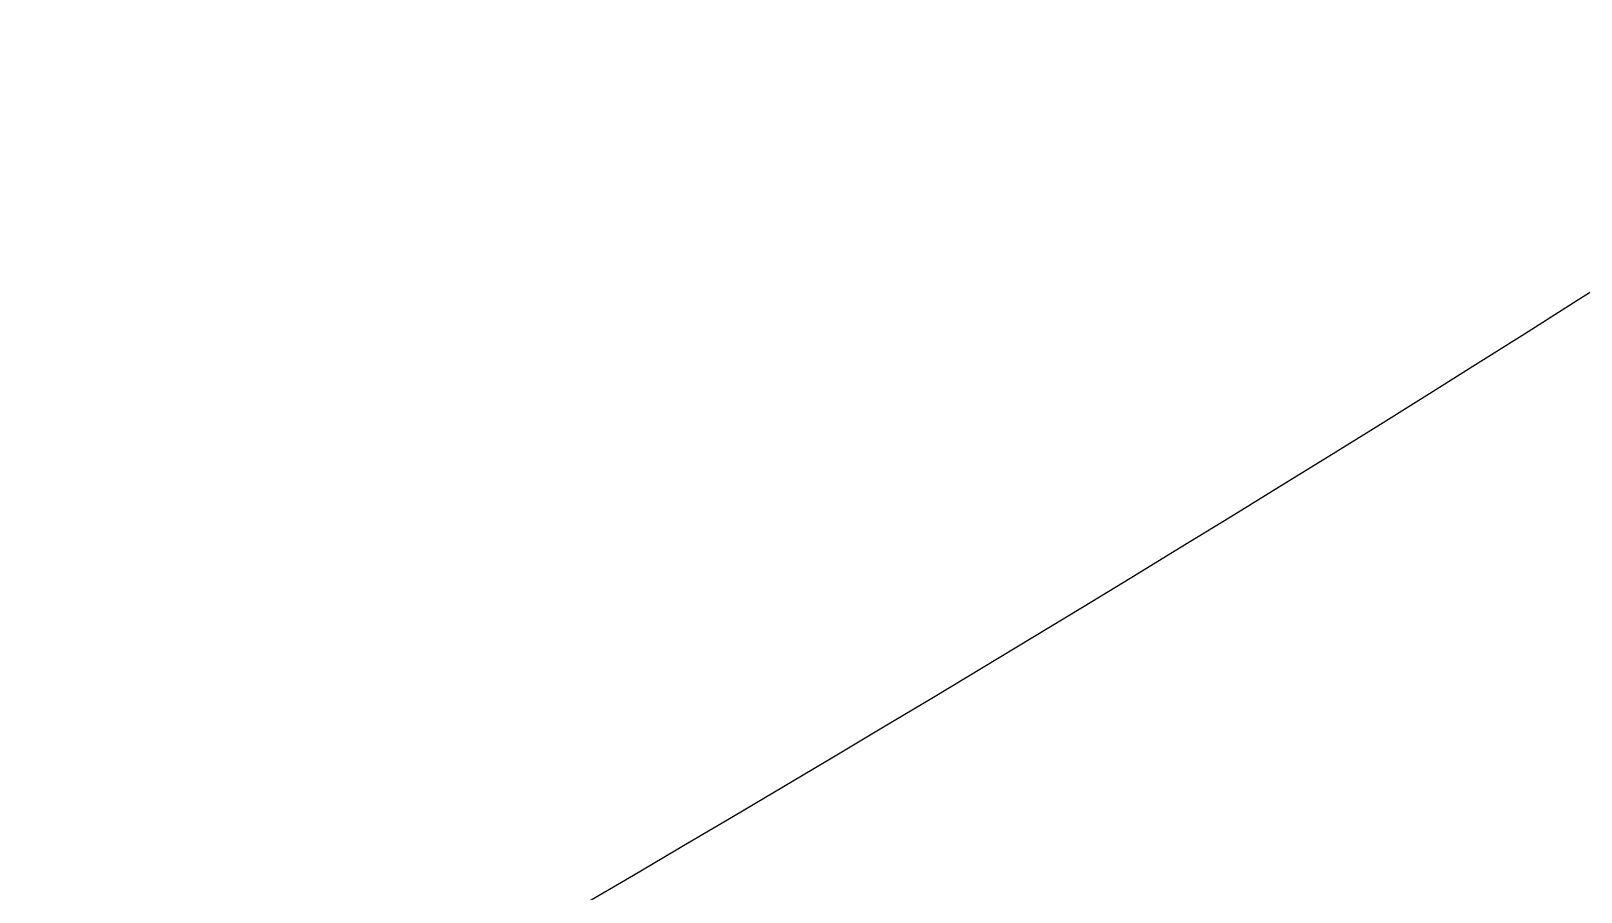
# Model space of a CAD drawing. Header units: millimetres. Extents: x 0 to 16115, y 0 to 11330.
# Drawn here: x 10497.11218 to 10497.14561, y 4666.68471 to 4666.70327 of the extents above; entities that cross this region are included whole.
import ezdxf

# ---------------------------------------------------------------- set-up
doc = ezdxf.new("R2010")
doc.units = ezdxf.units.MM
doc.header["$MEASUREMENT"] = 0
doc.layers.get('0').update_dxf_attribs({"lineweight": 25})

msp = doc.modelspace()

# ---------------------------------------------------------------- linework, layer by layer
for points, knots in [([(10498.124247, 4668.457609), (10498.265978, 4668.303774), (10498.369055, 4668.128855), (10498.433869, 4667.932071), (10498.498683, 4667.735287), (10498.530699, 4667.531475), (10498.530699, 4667.320636), (10498.530699, 4667.114091), (10498.498683, 4666.91145), (10498.433869, 4666.712324), (10498.369055, 4666.513197), (10498.265978, 4666.336716), (10498.124247, 4666.183272), (10497.982516, 4666.029827), (10497.799007, 4665.906447), (10497.573721, 4665.81274), (10497.348434, 4665.719034), (10497.074733, 4665.672571), (10496.753397, 4665.672571)], [2, 2, 2, 2, 3, 3, 3, 4, 4, 4, 5, 5, 5, 6, 6, 6, 7, 7, 7, 8, 8, 8, 8]), ([(10497.134861, 4666.690849), (10497.225835, 4666.745902), (10497.299238, 4666.823991), (10497.354291, 4666.924725), (10497.409344, 4667.02546), (10497.437065, 4667.15743), (10497.437065, 4667.320636), (10497.437065, 4667.483451), (10497.409344, 4667.615421), (10497.354291, 4667.716156), (10497.299238, 4667.81689), (10497.225835, 4667.894979), (10497.134861, 4667.950032)], [2, 2, 2, 2, 3, 3, 3, 4, 4, 4, 5, 5, 5, 6, 6, 6, 6])]:
    msp.add_open_spline(points, degree=3, knots=knots)
msp.add_open_spline([(10496.818211, 4666.579182), (10496.938078, 4666.598314), (10497.043497, 4666.635406), (10497.134861, 4666.690849)], degree=3)

doc.saveas('drawing.dxf')
